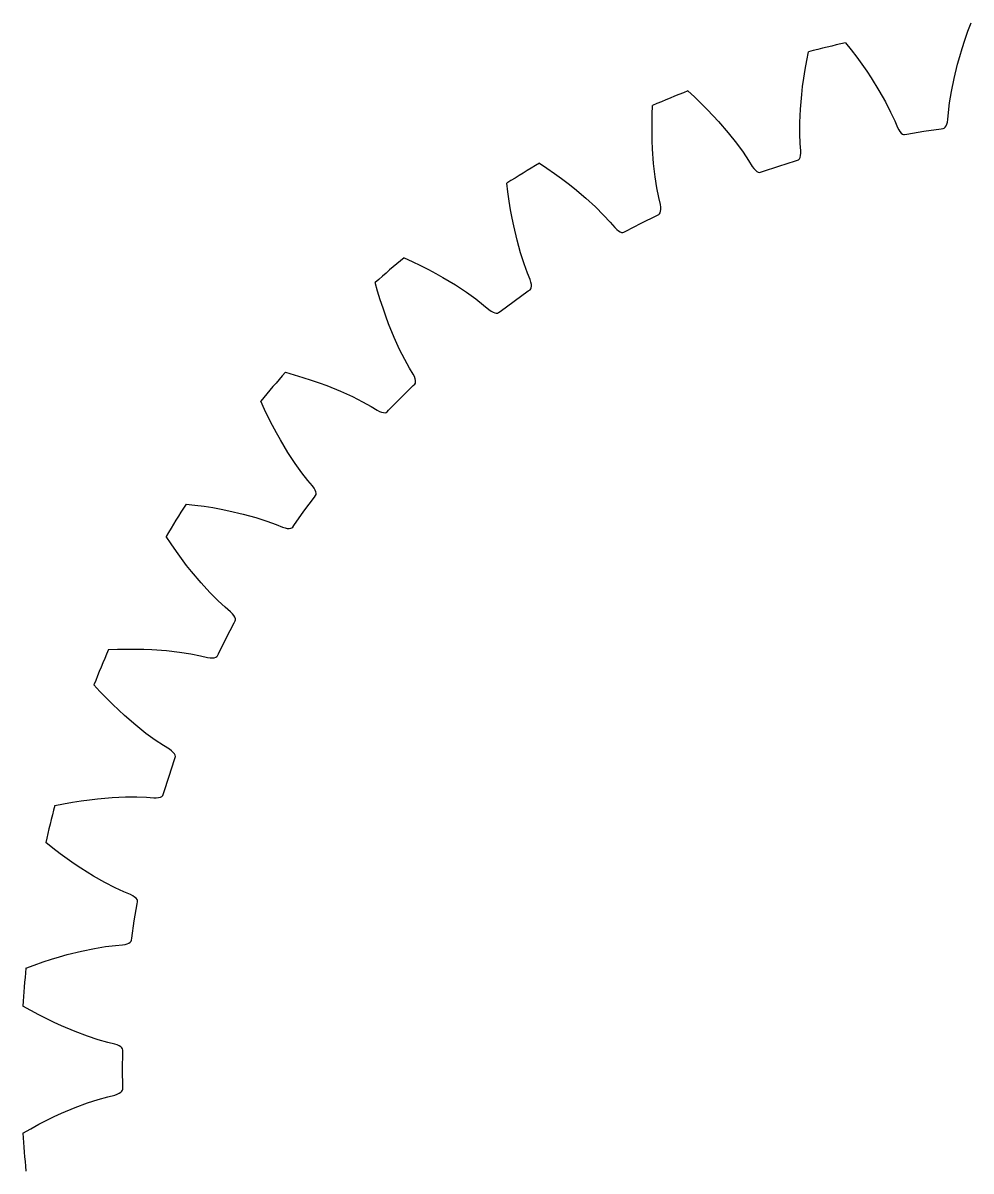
# Model space of a CAD drawing. Extents: x 5.5 to 80.9, y -37.7 to 37.7.
# Drawn here: x 5.47 to 39.55, y -3.65 to 37.62 of the extents above; entities that cross this region are included whole.
import ezdxf

# ---------------------------------------------------------------- set-up
doc = ezdxf.new("R2010")
doc.units = 0

msp = doc.modelspace()

# ---------------------------------------------------------------- linework, layer by layer
at = {"layer": 'layer0'}
for p, q in [((39.441, 37.324), (39.552, 37.624)), ((39.331, 37.009), (39.441, 37.324)), ((35.043, 36.909), (35.242, 36.659)), ((39.233, 36.708), (39.331, 37.009)), ((33.648, 36.276), (33.712, 36.59)), ((35.242, 36.659), (35.443, 36.394)), ((35.443, 36.394), (35.63, 36.138)), ((39.067, 36.142), (39.145, 36.419)), ((39.145, 36.419), (39.233, 36.708)), ((33.539, 35.636), (33.589, 35.948)), ((33.589, 35.948), (33.648, 36.276)), ((35.63, 36.138), (35.803, 35.889)), ((38.94, 35.627), (39.067, 36.142)), ((33.498, 35.336), (33.539, 35.636)), ((35.803, 35.889), (35.962, 35.65)), ((35.962, 35.65), (36.242, 35.2)), ((38.846, 35.164), (38.94, 35.627)), ((29.369, 35.179), (29.605, 34.963)), ((33.464, 35.05), (33.498, 35.336)), ((36.242, 35.2), (36.474, 34.789)), ((38.781, 34.758), (38.846, 35.164)), ((29.605, 34.963), (29.846, 34.732)), ((29.846, 34.732), (30.07, 34.509)), ((33.419, 34.522), (33.464, 35.05)), ((36.474, 34.789), (36.661, 34.422)), ((38.74, 34.408), (38.781, 34.758)), ((28.084, 34.002), (28.091, 34.335)), ((28.091, 34.335), (28.105, 34.655)), ((30.07, 34.509), (30.279, 34.29)), ((30.279, 34.29), (30.474, 34.079)), ((33.399, 34.05), (33.419, 34.522)), ((36.661, 34.422), (36.809, 34.102)), ((38.718, 34.154), (38.74, 34.408)), ((28.083, 33.686), (28.084, 34.002)), ((30.474, 34.079), (30.821, 33.678)), ((33.398, 33.639), (33.399, 34.05)), ((36.809, 34.102), (36.909, 33.867)), ((36.909, 33.867), (36.953, 33.783)), ((38.552, 33.832), (38.589, 33.845)), ((38.589, 33.845), (38.623, 33.875)), ((38.623, 33.875), (38.654, 33.921)), ((38.654, 33.921), (38.68, 33.982)), ((38.68, 33.982), (38.702, 34.06)), ((38.702, 34.06), (38.718, 34.154)), ((28.089, 33.383), (28.083, 33.686)), ((30.821, 33.678), (31.115, 33.308)), ((33.413, 33.287), (33.398, 33.639)), ((36.953, 33.783), (36.997, 33.716)), ((36.997, 33.716), (37.041, 33.665)), ((37.041, 33.665), (37.085, 33.631)), ((37.085, 33.631), (37.127, 33.614)), ((37.127, 33.614), (37.166, 33.613)), ((37.166, 33.613), (37.24, 33.626)), ((37.24, 33.626), (37.858, 33.73)), ((37.858, 33.73), (38.478, 33.822)), ((38.478, 33.822), (38.552, 33.832)), ((28.101, 33.096), (28.089, 33.383)), ((28.139, 32.567), (28.101, 33.096)), ((31.115, 33.308), (31.357, 32.976)), ((33.43, 33.032), (33.413, 33.287)), ((33.429, 32.937), (33.43, 33.032)), ((31.357, 32.976), (31.553, 32.682)), ((31.553, 32.682), (31.688, 32.466)), ((32.647, 32.479), (33.245, 32.667)), ((33.245, 32.667), (33.317, 32.689)), ((33.317, 32.689), (33.351, 32.707)), ((33.351, 32.707), (33.38, 32.742)), ((33.38, 32.742), (33.404, 32.792)), ((33.404, 32.792), (33.42, 32.857)), ((33.42, 32.857), (33.429, 32.937)), ((24.036, 32.582), (24.303, 32.405)), ((24.303, 32.405), (24.577, 32.215)), ((24.577, 32.215), (24.833, 32.03)), ((28.193, 32.098), (28.139, 32.567)), ((31.688, 32.466), (31.745, 32.39)), ((31.745, 32.39), (31.799, 32.33)), ((31.799, 32.33), (31.851, 32.287)), ((31.851, 32.287), (31.899, 32.261)), ((31.899, 32.261), (31.943, 32.25)), ((31.943, 32.25), (31.982, 32.255)), ((31.982, 32.255), (32.053, 32.28)), ((32.053, 32.28), (32.647, 32.479)), ((22.906, 31.549), (22.869, 31.867)), ((24.833, 32.03), (25.074, 31.847)), ((25.074, 31.847), (25.3, 31.668)), ((28.257, 31.692), (28.193, 32.098)), ((22.951, 31.219), (22.906, 31.549)), ((25.3, 31.668), (25.705, 31.327)), ((28.326, 31.346), (28.257, 31.692)), ((23, 30.906), (22.951, 31.219)), ((25.705, 31.327), (26.053, 31.008)), ((26.053, 31.008), (26.344, 30.717)), ((28.383, 31.097), (28.326, 31.346)), ((28.397, 31.003), (28.383, 31.097)), ((28.4, 30.923), (28.397, 31.003)), ((23.053, 30.608), (23, 30.906)), ((23.11, 30.326), (23.053, 30.608)), ((26.344, 30.717), (26.583, 30.458)), ((27.696, 30.428), (28.257, 30.707)), ((28.257, 30.707), (28.325, 30.74)), ((28.325, 30.74), (28.356, 30.764)), ((28.356, 30.764), (28.379, 30.803)), ((28.379, 30.803), (28.394, 30.856)), ((28.394, 30.856), (28.4, 30.923)), ((23.23, 29.81), (23.11, 30.326)), ((26.583, 30.458), (26.751, 30.265)), ((26.751, 30.265), (26.819, 30.199)), ((26.819, 30.199), (26.882, 30.149)), ((26.882, 30.149), (26.94, 30.114)), ((27.074, 30.103), (27.14, 30.138)), ((27.14, 30.138), (27.696, 30.428)), ((23.357, 29.355), (23.23, 29.81)), ((26.94, 30.114), (26.991, 30.096)), ((26.991, 30.096), (27.037, 30.092)), ((27.037, 30.092), (27.074, 30.103)), ((23.483, 28.964), (23.357, 29.355)), ((19.175, 29.183), (19.466, 29.05)), ((19.466, 29.05), (19.766, 28.905)), ((19.766, 28.905), (20.048, 28.762)), ((23.606, 28.633), (23.483, 28.964)), ((20.048, 28.762), (20.315, 28.619)), ((20.315, 28.619), (20.566, 28.478)), ((20.566, 28.478), (21.02, 28.204)), ((23.701, 28.396), (23.606, 28.633)), ((18.22, 27.986), (18.134, 28.294)), ((21.02, 28.204), (21.414, 27.944)), ((23.729, 28.306), (23.701, 28.396)), ((23.726, 28.063), (23.743, 28.105)), ((23.745, 28.227), (23.729, 28.306)), ((23.743, 28.105), (23.75, 28.16)), ((23.75, 28.16), (23.745, 28.227)), ((18.316, 27.667), (18.22, 27.986)), ((18.414, 27.366), (18.316, 27.667)), ((21.414, 27.944), (21.747, 27.702)), ((21.747, 27.702), (22.023, 27.484)), ((23.127, 27.628), (23.637, 27.992)), ((23.637, 27.992), (23.699, 28.034)), ((23.699, 28.034), (23.726, 28.063)), ((18.513, 27.08), (18.414, 27.366)), ((22.023, 27.484), (22.219, 27.32)), ((22.219, 27.32), (22.296, 27.265)), ((22.296, 27.265), (22.367, 27.225)), ((22.564, 27.21), (22.623, 27.255)), ((22.623, 27.255), (23.127, 27.628)), ((18.613, 26.81), (18.513, 27.08)), ((22.367, 27.225), (22.429, 27.2)), ((22.429, 27.2), (22.483, 27.189)), ((22.483, 27.189), (22.528, 27.193)), ((22.528, 27.193), (22.564, 27.21)), ((18.813, 26.319), (18.613, 26.81)), ((19.009, 25.89), (18.813, 26.319)), ((19.195, 25.523), (19.009, 25.89)), ((19.368, 25.215), (19.195, 25.523)), ((19.499, 24.996), (19.368, 25.215)), ((14.906, 25.066), (15.214, 24.98)), ((15.214, 24.98), (15.533, 24.884)), ((15.533, 24.884), (15.834, 24.786)), ((15.834, 24.786), (16.12, 24.687)), ((19.541, 24.911), (19.499, 24.996)), ((19.569, 24.836), (19.541, 24.911)), ((19.584, 24.77), (19.569, 24.836)), ((19.586, 24.715), (19.584, 24.77)), ((16.12, 24.687), (16.39, 24.587)), ((16.39, 24.587), (16.881, 24.387)), ((16.881, 24.387), (17.31, 24.191)), ((19.052, 24.148), (19.499, 24.587)), ((19.499, 24.587), (19.553, 24.639)), ((19.553, 24.639), (19.576, 24.671)), ((19.576, 24.671), (19.586, 24.715)), ((14.15, 23.734), (14.017, 24.025)), ((17.31, 24.191), (17.677, 24.005)), ((17.677, 24.005), (17.985, 23.832)), ((18.613, 23.701), (19.052, 24.148)), ((14.295, 23.434), (14.15, 23.734)), ((17.985, 23.832), (18.204, 23.701)), ((18.204, 23.701), (18.289, 23.659)), ((18.289, 23.659), (18.364, 23.631)), ((18.364, 23.631), (18.43, 23.616)), ((18.43, 23.616), (18.485, 23.614)), ((18.485, 23.614), (18.529, 23.624)), ((18.529, 23.624), (18.561, 23.647)), ((18.561, 23.647), (18.613, 23.701)), ((14.438, 23.152), (14.295, 23.434)), ((14.581, 22.885), (14.438, 23.152)), ((14.722, 22.634), (14.581, 22.885)), ((14.996, 22.18), (14.722, 22.634)), ((15.256, 21.786), (14.996, 22.18)), ((15.498, 21.453), (15.256, 21.786)), ((15.716, 21.177), (15.498, 21.453)), ((15.88, 20.981), (15.716, 21.177)), ((15.935, 20.904), (15.88, 20.981)), ((15.975, 20.833), (15.935, 20.904)), ((15.945, 20.577), (15.99, 20.636)), ((16, 20.771), (15.975, 20.833)), ((15.99, 20.636), (16.007, 20.672)), ((16.011, 20.717), (16, 20.771)), ((16.007, 20.672), (16.011, 20.717)), ((11.333, 20.331), (11.651, 20.294)), ((11.651, 20.294), (11.981, 20.249)), ((11.981, 20.249), (12.294, 20.2)), ((15.572, 20.073), (15.945, 20.577)), ((12.294, 20.2), (12.592, 20.147)), ((12.592, 20.147), (12.874, 20.09)), ((12.874, 20.09), (13.39, 19.97)), ((13.39, 19.97), (13.845, 19.843)), ((13.845, 19.843), (14.236, 19.717)), ((15.208, 19.563), (15.572, 20.073)), ((14.236, 19.717), (14.567, 19.594)), ((14.567, 19.594), (14.804, 19.499)), ((14.804, 19.499), (14.894, 19.471)), ((14.894, 19.471), (14.973, 19.455)), ((14.973, 19.455), (15.04, 19.45)), ((15.04, 19.45), (15.095, 19.457)), ((15.095, 19.457), (15.137, 19.474)), ((15.137, 19.474), (15.166, 19.501)), ((15.166, 19.501), (15.208, 19.563)), ((10.795, 18.897), (10.618, 19.164)), ((10.985, 18.623), (10.795, 18.897)), ((11.17, 18.367), (10.985, 18.623)), ((11.353, 18.126), (11.17, 18.367)), ((11.532, 17.9), (11.353, 18.126)), ((11.873, 17.495), (11.532, 17.9)), ((12.192, 17.147), (11.873, 17.495)), ((12.483, 16.856), (12.192, 17.147)), ((12.742, 16.617), (12.483, 16.856)), ((12.935, 16.449), (12.742, 16.617)), ((13.001, 16.381), (12.935, 16.449)), ((13.051, 16.318), (13.001, 16.381)), ((13.086, 16.26), (13.051, 16.318)), ((13.062, 16.06), (13.097, 16.126)), ((13.104, 16.209), (13.086, 16.26)), ((13.097, 16.126), (13.108, 16.163)), ((13.108, 16.163), (13.104, 16.209)), ((12.772, 15.504), (13.062, 16.06)), ((12.493, 14.943), (12.772, 15.504)), ((8.545, 15.095), (8.865, 15.109)), ((8.865, 15.109), (9.198, 15.116)), ((9.198, 15.116), (9.514, 15.117)), ((9.514, 15.117), (9.817, 15.111)), ((9.817, 15.111), (10.104, 15.099)), ((10.104, 15.099), (10.633, 15.061)), ((10.633, 15.061), (11.102, 15.007)), ((11.102, 15.007), (11.508, 14.943)), ((11.508, 14.943), (11.854, 14.874)), ((11.854, 14.874), (12.103, 14.817)), ((12.436, 14.844), (12.46, 14.875)), ((12.46, 14.875), (12.493, 14.943)), ((12.103, 14.817), (12.197, 14.803)), ((12.197, 14.803), (12.277, 14.8)), ((12.277, 14.8), (12.344, 14.806)), ((12.344, 14.806), (12.397, 14.821)), ((12.397, 14.821), (12.436, 14.844)), ((8.237, 13.595), (8.021, 13.831)), ((8.468, 13.354), (8.237, 13.595)), ((8.691, 13.13), (8.468, 13.354)), ((8.91, 12.921), (8.691, 13.13)), ((9.121, 12.726), (8.91, 12.921)), ((9.522, 12.379), (9.121, 12.726)), ((9.892, 12.085), (9.522, 12.379)), ((10.224, 11.843), (9.892, 12.085)), ((10.518, 11.647), (10.224, 11.843)), ((10.734, 11.512), (10.518, 11.647)), ((10.721, 10.553), (10.92, 11.147)), ((10.81, 11.455), (10.734, 11.512)), ((10.87, 11.401), (10.81, 11.455)), ((10.913, 11.349), (10.87, 11.401)), ((10.939, 11.301), (10.913, 11.349)), ((10.92, 11.147), (10.945, 11.218)), ((10.95, 11.257), (10.939, 11.301)), ((10.945, 11.218), (10.95, 11.257)), ((10.533, 9.955), (10.721, 10.553)), ((10.511, 9.883), (10.533, 9.955)), ((6.61, 9.488), (6.924, 9.552)), ((6.924, 9.552), (7.252, 9.611)), ((7.252, 9.611), (7.564, 9.661)), ((7.564, 9.661), (7.864, 9.702)), ((7.864, 9.702), (8.15, 9.736)), ((8.15, 9.736), (8.678, 9.781)), ((8.678, 9.781), (9.15, 9.801)), ((9.15, 9.801), (9.561, 9.802)), ((9.561, 9.802), (9.913, 9.787)), ((9.913, 9.787), (10.168, 9.77)), ((10.168, 9.77), (10.263, 9.771)), ((10.263, 9.771), (10.343, 9.78)), ((10.343, 9.78), (10.408, 9.796)), ((10.408, 9.796), (10.458, 9.82)), ((10.458, 9.82), (10.493, 9.849)), ((10.493, 9.849), (10.511, 9.883)), ((6.541, 7.958), (6.291, 8.157)), ((6.806, 7.757), (6.541, 7.958)), ((7.062, 7.57), (6.806, 7.757)), ((7.311, 7.397), (7.062, 7.57)), ((7.55, 7.238), (7.311, 7.397)), ((8, 6.958), (7.55, 7.238)), ((8.411, 6.726), (8, 6.958)), ((8.778, 6.539), (8.411, 6.726)), ((9.098, 6.391), (8.778, 6.539)), ((9.333, 6.291), (9.098, 6.391)), ((9.417, 6.247), (9.333, 6.291)), ((9.484, 6.203), (9.417, 6.247)), ((9.535, 6.159), (9.484, 6.203)), ((9.47, 5.342), (9.574, 5.96)), ((9.569, 6.115), (9.535, 6.159)), ((9.586, 6.073), (9.569, 6.115)), ((9.574, 5.96), (9.587, 6.034)), ((9.587, 6.034), (9.586, 6.073)), ((9.378, 4.722), (9.47, 5.342)), ((9.218, 4.52), (9.279, 4.546)), ((9.279, 4.546), (9.325, 4.577)), ((9.325, 4.577), (9.355, 4.611)), ((9.355, 4.611), (9.368, 4.648)), ((9.368, 4.648), (9.378, 4.722)), ((6.781, 4.055), (7.058, 4.133)), ((7.058, 4.133), (7.573, 4.26)), ((7.573, 4.26), (8.036, 4.354)), ((8.036, 4.354), (8.442, 4.419)), ((8.442, 4.419), (8.792, 4.46)), ((8.792, 4.46), (9.046, 4.482)), ((9.046, 4.482), (9.14, 4.498)), ((9.14, 4.498), (9.218, 4.52)), ((5.576, 3.648), (5.876, 3.759)), ((5.876, 3.759), (6.191, 3.869)), ((6.191, 3.869), (6.492, 3.967)), ((6.492, 3.967), (6.781, 4.055)), ((5.748, 2.126), (5.469, 2.283)), ((6.041, 1.968), (5.748, 2.126)), ((6.323, 1.824), (6.041, 1.968)), ((6.595, 1.692), (6.323, 1.824)), ((6.857, 1.572), (6.595, 1.692)), ((7.345, 1.366), (6.857, 1.572)), ((7.787, 1.201), (7.345, 1.366)), ((8.178, 1.073), (7.787, 1.201)), ((8.518, 0.978), (8.178, 1.073)), ((8.766, 0.916), (8.518, 0.978)), ((8.855, 0.886), (8.766, 0.916)), ((8.929, 0.852), (8.855, 0.886)), ((8.986, 0.816), (8.929, 0.852)), ((9.026, 0.779), (8.986, 0.816)), ((9.05, 0.74), (9.026, 0.779)), ((9.057, 0.702), (9.05, 0.74)), ((9.05, 0), (9.056, 0.627)), ((9.056, 0.627), (9.057, 0.702)), ((9.056, -0.627), (9.05, 0)), ((8.929, -0.852), (8.986, -0.816)), ((8.986, -0.816), (9.026, -0.779)), ((9.026, -0.779), (9.05, -0.74)), ((9.05, -0.74), (9.057, -0.702)), ((9.057, -0.702), (9.056, -0.627)), ((7.345, -1.366), (7.787, -1.201)), ((7.787, -1.201), (8.178, -1.073)), ((8.178, -1.073), (8.518, -0.978)), ((8.518, -0.978), (8.766, -0.916)), ((8.766, -0.916), (8.855, -0.886)), ((8.855, -0.886), (8.929, -0.852)), ((6.595, -1.692), (6.857, -1.572)), ((6.857, -1.572), (7.345, -1.366)), ((5.748, -2.126), (6.041, -1.968)), ((6.041, -1.968), (6.323, -1.824)), ((6.323, -1.824), (6.595, -1.692)), ((5.469, -2.283), (5.748, -2.126))]:
    msp.add_line(p, q, dxfattribs=at)
for start, end in [(102.4624, 104.5376), (111.4624, 113.5376), (120.4624, 122.5376), (129.4624, 131.5376), (138.4624, 140.5376), (147.4624, 149.5376), (156.4624, 158.5376), (165.4624, 167.5376), (174.4624, 176.5376), (183.4624, 185.5376)]:
    msp.add_arc((43.2, 0), 37.8, start, end, dxfattribs=at)
at = {"layer": 'layer1'}
for p, q in [((39.441, 37.324), (39.552, 37.624)), ((39.331, 37.009), (39.441, 37.324)), ((35.043, 36.909), (35.242, 36.659)), ((39.233, 36.708), (39.331, 37.009)), ((33.648, 36.276), (33.712, 36.59)), ((35.242, 36.659), (35.443, 36.394)), ((35.443, 36.394), (35.63, 36.138)), ((39.067, 36.142), (39.145, 36.419)), ((39.145, 36.419), (39.233, 36.708)), ((33.539, 35.636), (33.589, 35.948)), ((33.589, 35.948), (33.648, 36.276)), ((35.63, 36.138), (35.803, 35.889)), ((38.94, 35.627), (39.067, 36.142)), ((33.498, 35.336), (33.539, 35.636)), ((35.803, 35.889), (35.962, 35.65)), ((35.962, 35.65), (36.242, 35.2)), ((38.846, 35.164), (38.94, 35.627)), ((29.369, 35.179), (29.605, 34.963)), ((33.464, 35.05), (33.498, 35.336)), ((36.242, 35.2), (36.474, 34.789)), ((38.781, 34.758), (38.846, 35.164)), ((29.605, 34.963), (29.846, 34.732)), ((29.846, 34.732), (30.07, 34.509)), ((33.419, 34.522), (33.464, 35.05)), ((36.474, 34.789), (36.661, 34.422)), ((38.74, 34.408), (38.781, 34.758)), ((28.084, 34.002), (28.091, 34.335)), ((28.091, 34.335), (28.105, 34.655)), ((30.07, 34.509), (30.279, 34.29)), ((30.279, 34.29), (30.474, 34.079)), ((33.399, 34.05), (33.419, 34.522)), ((36.661, 34.422), (36.809, 34.102)), ((38.718, 34.154), (38.74, 34.408)), ((28.083, 33.686), (28.084, 34.002)), ((30.474, 34.079), (30.821, 33.678)), ((33.398, 33.639), (33.399, 34.05)), ((36.809, 34.102), (36.909, 33.867)), ((36.909, 33.867), (36.953, 33.783)), ((38.552, 33.832), (38.589, 33.845)), ((38.589, 33.845), (38.623, 33.875)), ((38.623, 33.875), (38.654, 33.921)), ((38.654, 33.921), (38.68, 33.982)), ((38.68, 33.982), (38.702, 34.06)), ((38.702, 34.06), (38.718, 34.154)), ((28.089, 33.383), (28.083, 33.686)), ((30.821, 33.678), (31.115, 33.308)), ((33.413, 33.287), (33.398, 33.639)), ((36.953, 33.783), (36.997, 33.716)), ((36.997, 33.716), (37.041, 33.665)), ((37.041, 33.665), (37.085, 33.631)), ((37.085, 33.631), (37.127, 33.614)), ((37.127, 33.614), (37.166, 33.613)), ((37.166, 33.613), (37.24, 33.626)), ((37.24, 33.626), (37.858, 33.73)), ((37.858, 33.73), (38.478, 33.822)), ((38.478, 33.822), (38.552, 33.832)), ((28.101, 33.096), (28.089, 33.383)), ((28.139, 32.567), (28.101, 33.096)), ((31.115, 33.308), (31.357, 32.976)), ((33.43, 33.032), (33.413, 33.287)), ((33.429, 32.937), (33.43, 33.032)), ((31.357, 32.976), (31.553, 32.682)), ((31.553, 32.682), (31.688, 32.466)), ((32.647, 32.479), (33.245, 32.667)), ((33.245, 32.667), (33.317, 32.689)), ((33.317, 32.689), (33.351, 32.707)), ((33.351, 32.707), (33.38, 32.742)), ((33.38, 32.742), (33.404, 32.792)), ((33.404, 32.792), (33.42, 32.857)), ((33.42, 32.857), (33.429, 32.937)), ((24.036, 32.582), (24.303, 32.405)), ((24.303, 32.405), (24.577, 32.215)), ((24.577, 32.215), (24.833, 32.03)), ((28.193, 32.098), (28.139, 32.567)), ((31.688, 32.466), (31.745, 32.39)), ((31.745, 32.39), (31.799, 32.33)), ((31.799, 32.33), (31.851, 32.287)), ((31.851, 32.287), (31.899, 32.261)), ((31.899, 32.261), (31.943, 32.25)), ((31.943, 32.25), (31.982, 32.255)), ((31.982, 32.255), (32.053, 32.28)), ((32.053, 32.28), (32.647, 32.479)), ((22.906, 31.549), (22.869, 31.867)), ((24.833, 32.03), (25.074, 31.847)), ((25.074, 31.847), (25.3, 31.668)), ((28.257, 31.692), (28.193, 32.098)), ((22.951, 31.219), (22.906, 31.549)), ((25.3, 31.668), (25.705, 31.327)), ((28.326, 31.346), (28.257, 31.692)), ((23, 30.906), (22.951, 31.219)), ((25.705, 31.327), (26.053, 31.008)), ((26.053, 31.008), (26.344, 30.717)), ((28.383, 31.097), (28.326, 31.346)), ((28.397, 31.003), (28.383, 31.097)), ((28.4, 30.923), (28.397, 31.003)), ((23.053, 30.608), (23, 30.906)), ((23.11, 30.326), (23.053, 30.608)), ((26.344, 30.717), (26.583, 30.458)), ((27.696, 30.428), (28.257, 30.707)), ((28.257, 30.707), (28.325, 30.74)), ((28.325, 30.74), (28.356, 30.764)), ((28.356, 30.764), (28.379, 30.803)), ((28.379, 30.803), (28.394, 30.856)), ((28.394, 30.856), (28.4, 30.923)), ((23.23, 29.81), (23.11, 30.326)), ((26.583, 30.458), (26.751, 30.265)), ((26.751, 30.265), (26.819, 30.199)), ((26.819, 30.199), (26.882, 30.149)), ((26.882, 30.149), (26.94, 30.114)), ((27.074, 30.103), (27.14, 30.138)), ((27.14, 30.138), (27.696, 30.428)), ((23.357, 29.355), (23.23, 29.81)), ((26.94, 30.114), (26.991, 30.096)), ((26.991, 30.096), (27.037, 30.092)), ((27.037, 30.092), (27.074, 30.103)), ((23.483, 28.964), (23.357, 29.355)), ((19.175, 29.183), (19.466, 29.05)), ((19.466, 29.05), (19.766, 28.905)), ((19.766, 28.905), (20.048, 28.762)), ((23.606, 28.633), (23.483, 28.964)), ((20.048, 28.762), (20.315, 28.619)), ((20.315, 28.619), (20.566, 28.478)), ((20.566, 28.478), (21.02, 28.204)), ((23.701, 28.396), (23.606, 28.633)), ((18.22, 27.986), (18.134, 28.294)), ((21.02, 28.204), (21.414, 27.944)), ((23.729, 28.306), (23.701, 28.396)), ((23.726, 28.063), (23.743, 28.105)), ((23.745, 28.227), (23.729, 28.306)), ((23.743, 28.105), (23.75, 28.16)), ((23.75, 28.16), (23.745, 28.227)), ((18.316, 27.667), (18.22, 27.986)), ((18.414, 27.366), (18.316, 27.667)), ((21.414, 27.944), (21.747, 27.702)), ((21.747, 27.702), (22.023, 27.484)), ((23.127, 27.628), (23.637, 27.992)), ((23.637, 27.992), (23.699, 28.034)), ((23.699, 28.034), (23.726, 28.063)), ((18.513, 27.08), (18.414, 27.366)), ((22.023, 27.484), (22.219, 27.32)), ((22.219, 27.32), (22.296, 27.265)), ((22.296, 27.265), (22.367, 27.225)), ((22.564, 27.21), (22.623, 27.255)), ((22.623, 27.255), (23.127, 27.628)), ((18.613, 26.81), (18.513, 27.08)), ((22.367, 27.225), (22.429, 27.2)), ((22.429, 27.2), (22.483, 27.189)), ((22.483, 27.189), (22.528, 27.193)), ((22.528, 27.193), (22.564, 27.21)), ((18.813, 26.319), (18.613, 26.81)), ((19.009, 25.89), (18.813, 26.319)), ((19.195, 25.523), (19.009, 25.89)), ((19.368, 25.215), (19.195, 25.523)), ((19.499, 24.996), (19.368, 25.215)), ((14.906, 25.066), (15.214, 24.98)), ((15.214, 24.98), (15.533, 24.884)), ((15.533, 24.884), (15.834, 24.786)), ((15.834, 24.786), (16.12, 24.687)), ((19.541, 24.911), (19.499, 24.996)), ((19.569, 24.836), (19.541, 24.911)), ((19.584, 24.77), (19.569, 24.836)), ((19.586, 24.715), (19.584, 24.77)), ((16.12, 24.687), (16.39, 24.587)), ((16.39, 24.587), (16.881, 24.387)), ((16.881, 24.387), (17.31, 24.191)), ((19.052, 24.148), (19.499, 24.587)), ((19.499, 24.587), (19.553, 24.639)), ((19.553, 24.639), (19.576, 24.671)), ((19.576, 24.671), (19.586, 24.715)), ((14.15, 23.734), (14.017, 24.025)), ((17.31, 24.191), (17.677, 24.005)), ((17.677, 24.005), (17.985, 23.832)), ((18.613, 23.701), (19.052, 24.148)), ((14.295, 23.434), (14.15, 23.734)), ((17.985, 23.832), (18.204, 23.701)), ((18.204, 23.701), (18.289, 23.659)), ((18.289, 23.659), (18.364, 23.631)), ((18.364, 23.631), (18.43, 23.616)), ((18.43, 23.616), (18.485, 23.614)), ((18.485, 23.614), (18.529, 23.624)), ((18.529, 23.624), (18.561, 23.647)), ((18.561, 23.647), (18.613, 23.701)), ((14.438, 23.152), (14.295, 23.434)), ((14.581, 22.885), (14.438, 23.152)), ((14.722, 22.634), (14.581, 22.885)), ((14.996, 22.18), (14.722, 22.634)), ((15.256, 21.786), (14.996, 22.18)), ((15.498, 21.453), (15.256, 21.786)), ((15.716, 21.177), (15.498, 21.453)), ((15.88, 20.981), (15.716, 21.177)), ((15.935, 20.904), (15.88, 20.981)), ((15.975, 20.833), (15.935, 20.904)), ((15.945, 20.577), (15.99, 20.636)), ((16, 20.771), (15.975, 20.833)), ((15.99, 20.636), (16.007, 20.672)), ((16.011, 20.717), (16, 20.771)), ((16.007, 20.672), (16.011, 20.717)), ((11.333, 20.331), (11.651, 20.294)), ((11.651, 20.294), (11.981, 20.249)), ((11.981, 20.249), (12.294, 20.2)), ((15.572, 20.073), (15.945, 20.577)), ((12.294, 20.2), (12.592, 20.147)), ((12.592, 20.147), (12.874, 20.09)), ((12.874, 20.09), (13.39, 19.97)), ((13.39, 19.97), (13.845, 19.843)), ((13.845, 19.843), (14.236, 19.717)), ((15.208, 19.563), (15.572, 20.073)), ((14.236, 19.717), (14.567, 19.594)), ((14.567, 19.594), (14.804, 19.499)), ((14.804, 19.499), (14.894, 19.471)), ((14.894, 19.471), (14.973, 19.455)), ((14.973, 19.455), (15.04, 19.45)), ((15.04, 19.45), (15.095, 19.457)), ((15.095, 19.457), (15.137, 19.474)), ((15.137, 19.474), (15.166, 19.501)), ((15.166, 19.501), (15.208, 19.563)), ((10.795, 18.897), (10.618, 19.164)), ((10.985, 18.623), (10.795, 18.897)), ((11.17, 18.367), (10.985, 18.623)), ((11.353, 18.126), (11.17, 18.367)), ((11.532, 17.9), (11.353, 18.126)), ((11.873, 17.495), (11.532, 17.9)), ((12.192, 17.147), (11.873, 17.495)), ((12.483, 16.856), (12.192, 17.147)), ((12.742, 16.617), (12.483, 16.856)), ((12.935, 16.449), (12.742, 16.617)), ((13.001, 16.381), (12.935, 16.449)), ((13.051, 16.318), (13.001, 16.381)), ((13.086, 16.26), (13.051, 16.318)), ((13.062, 16.06), (13.097, 16.126)), ((13.104, 16.209), (13.086, 16.26)), ((13.097, 16.126), (13.108, 16.163)), ((13.108, 16.163), (13.104, 16.209)), ((12.772, 15.504), (13.062, 16.06)), ((12.493, 14.943), (12.772, 15.504)), ((8.545, 15.095), (8.865, 15.109)), ((8.865, 15.109), (9.198, 15.116)), ((9.198, 15.116), (9.514, 15.117)), ((9.514, 15.117), (9.817, 15.111)), ((9.817, 15.111), (10.104, 15.099)), ((10.104, 15.099), (10.633, 15.061)), ((10.633, 15.061), (11.102, 15.007)), ((11.102, 15.007), (11.508, 14.943)), ((11.508, 14.943), (11.854, 14.874)), ((11.854, 14.874), (12.103, 14.817)), ((12.436, 14.844), (12.46, 14.875)), ((12.46, 14.875), (12.493, 14.943)), ((12.103, 14.817), (12.197, 14.803)), ((12.197, 14.803), (12.277, 14.8)), ((12.277, 14.8), (12.344, 14.806)), ((12.344, 14.806), (12.397, 14.821)), ((12.397, 14.821), (12.436, 14.844)), ((8.237, 13.595), (8.021, 13.831)), ((8.468, 13.354), (8.237, 13.595)), ((8.691, 13.13), (8.468, 13.354)), ((8.91, 12.921), (8.691, 13.13)), ((9.121, 12.726), (8.91, 12.921)), ((9.522, 12.379), (9.121, 12.726)), ((9.892, 12.085), (9.522, 12.379)), ((10.224, 11.843), (9.892, 12.085)), ((10.518, 11.647), (10.224, 11.843)), ((10.734, 11.512), (10.518, 11.647)), ((10.721, 10.553), (10.92, 11.147)), ((10.81, 11.455), (10.734, 11.512)), ((10.87, 11.401), (10.81, 11.455)), ((10.913, 11.349), (10.87, 11.401)), ((10.939, 11.301), (10.913, 11.349)), ((10.92, 11.147), (10.945, 11.218)), ((10.95, 11.257), (10.939, 11.301)), ((10.945, 11.218), (10.95, 11.257)), ((10.533, 9.955), (10.721, 10.553)), ((10.511, 9.883), (10.533, 9.955)), ((6.61, 9.488), (6.924, 9.552)), ((6.924, 9.552), (7.252, 9.611)), ((7.252, 9.611), (7.564, 9.661)), ((7.564, 9.661), (7.864, 9.702)), ((7.864, 9.702), (8.15, 9.736)), ((8.15, 9.736), (8.678, 9.781)), ((8.678, 9.781), (9.15, 9.801)), ((9.15, 9.801), (9.561, 9.802)), ((9.561, 9.802), (9.913, 9.787)), ((9.913, 9.787), (10.168, 9.77)), ((10.168, 9.77), (10.263, 9.771)), ((10.263, 9.771), (10.343, 9.78)), ((10.343, 9.78), (10.408, 9.796)), ((10.408, 9.796), (10.458, 9.82)), ((10.458, 9.82), (10.493, 9.849)), ((10.493, 9.849), (10.511, 9.883)), ((6.541, 7.958), (6.291, 8.157)), ((6.806, 7.757), (6.541, 7.958)), ((7.062, 7.57), (6.806, 7.757)), ((7.311, 7.397), (7.062, 7.57)), ((7.55, 7.238), (7.311, 7.397)), ((8, 6.958), (7.55, 7.238)), ((8.411, 6.726), (8, 6.958)), ((8.778, 6.539), (8.411, 6.726)), ((9.098, 6.391), (8.778, 6.539)), ((9.333, 6.291), (9.098, 6.391)), ((9.417, 6.247), (9.333, 6.291)), ((9.484, 6.203), (9.417, 6.247)), ((9.535, 6.159), (9.484, 6.203)), ((9.47, 5.342), (9.574, 5.96)), ((9.569, 6.115), (9.535, 6.159)), ((9.586, 6.073), (9.569, 6.115)), ((9.574, 5.96), (9.587, 6.034)), ((9.587, 6.034), (9.586, 6.073)), ((9.378, 4.722), (9.47, 5.342)), ((9.218, 4.52), (9.279, 4.546)), ((9.279, 4.546), (9.325, 4.577)), ((9.325, 4.577), (9.355, 4.611)), ((9.355, 4.611), (9.368, 4.648)), ((9.368, 4.648), (9.378, 4.722)), ((6.781, 4.055), (7.058, 4.133)), ((7.058, 4.133), (7.573, 4.26)), ((7.573, 4.26), (8.036, 4.354)), ((8.036, 4.354), (8.442, 4.419)), ((8.442, 4.419), (8.792, 4.46)), ((8.792, 4.46), (9.046, 4.482)), ((9.046, 4.482), (9.14, 4.498)), ((9.14, 4.498), (9.218, 4.52)), ((5.576, 3.648), (5.876, 3.759)), ((5.876, 3.759), (6.191, 3.869)), ((6.191, 3.869), (6.492, 3.967)), ((6.492, 3.967), (6.781, 4.055)), ((5.748, 2.126), (5.469, 2.283)), ((6.041, 1.968), (5.748, 2.126)), ((6.323, 1.824), (6.041, 1.968)), ((6.595, 1.692), (6.323, 1.824)), ((6.857, 1.572), (6.595, 1.692)), ((7.345, 1.366), (6.857, 1.572)), ((7.787, 1.201), (7.345, 1.366)), ((8.178, 1.073), (7.787, 1.201)), ((8.518, 0.978), (8.178, 1.073)), ((8.766, 0.916), (8.518, 0.978)), ((8.855, 0.886), (8.766, 0.916)), ((8.929, 0.852), (8.855, 0.886)), ((8.986, 0.816), (8.929, 0.852)), ((9.026, 0.779), (8.986, 0.816)), ((9.05, 0.74), (9.026, 0.779)), ((9.057, 0.702), (9.05, 0.74)), ((9.05, 0), (9.056, 0.627)), ((9.056, 0.627), (9.057, 0.702)), ((9.056, -0.627), (9.05, 0)), ((8.929, -0.852), (8.986, -0.816)), ((8.986, -0.816), (9.026, -0.779)), ((9.026, -0.779), (9.05, -0.74)), ((9.05, -0.74), (9.057, -0.702)), ((9.057, -0.702), (9.056, -0.627)), ((7.345, -1.366), (7.787, -1.201)), ((7.787, -1.201), (8.178, -1.073)), ((8.178, -1.073), (8.518, -0.978)), ((8.518, -0.978), (8.766, -0.916)), ((8.766, -0.916), (8.855, -0.886)), ((8.855, -0.886), (8.929, -0.852)), ((6.595, -1.692), (6.857, -1.572)), ((6.857, -1.572), (7.345, -1.366)), ((5.748, -2.126), (6.041, -1.968)), ((6.041, -1.968), (6.323, -1.824)), ((6.323, -1.824), (6.595, -1.692)), ((5.469, -2.283), (5.748, -2.126))]:
    msp.add_line(p, q, dxfattribs=at)
for start, end in [(102.4624, 104.5376), (111.4624, 113.5376), (120.4624, 122.5376), (129.4624, 131.5376), (138.4624, 140.5376), (147.4624, 149.5376), (156.4624, 158.5376), (165.4624, 167.5376), (174.4624, 176.5376), (183.4624, 185.5376)]:
    msp.add_arc((43.2, 0), 37.8, start, end, dxfattribs=at)

doc.saveas('drawing.dxf')
